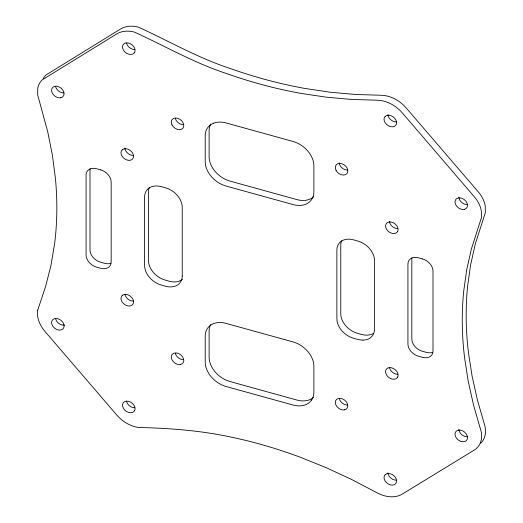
<?xml version="1.0" encoding="UTF-8"?>
<svg xmlns="http://www.w3.org/2000/svg" width="523" height="523" viewBox="0 0 523 523"><rect width="100%" height="100%" fill="white"/><g stroke="black" fill="none" stroke-linecap="round" stroke-linejoin="round"><path stroke-width="0.78" d="M480.761 443.158C485.789 438.411 486.527 430.736 484.442 424.428L477.401 399.977L472.073 376.03L468.464 352.737A417.223 304.353 38.2 0 1 467.608 286.186L470.602 264.945L475.257 244.097L485.305 212.783L485.239 205.872A27.673 20.188 38.2 0 0 478.231 191.823L406.031 107.731C399.703 100.527 390.57 95.395 380.842 95.245L355.503 94.48L330.203 92.211L305.099 88.472A417.223 304.353 38.2 0 1 230.427 68.572C198.282 58.118 168.929 41.056 138.379 27.144C132.594 25.634 126.128 25.719 120.865 28.817L46.142 74.887A27.673 20.188 38.2 0 0 43.278 78.6M411.954 257.806A11.532 8.407 38.2 0 0 411.83 259.225L411.83 339.054A11.532 8.407 38.2 0 0 422.277 351.227L426.454 352.384A11.532 8.407 38.2 0 0 432.599 352.312M313.793 196.628A23.058 16.821 38.2 0 1 296.887 199.603L230.009 181.095A23.058 16.821 38.2 0 1 209.115 156.75L209.115 130.77A23.058 16.821 38.2 0 1 210.704 124.108M210.704 324.554A23.058 16.821 38.2 0 0 209.115 331.216L209.115 357.202A23.058 16.821 38.2 0 0 211.39 366.257L213.103 369.212A23.058 16.821 38.2 0 0 230.009 381.542L296.887 400.049A23.058 16.821 38.2 0 0 313.297 397.519M373.494 333.38A18.449 13.454 38.2 0 1 366.839 335.158L364.289 334.995A47.802 34.871 38.2 0 1 354.875 332.393A18.449 13.454 38.2 0 1 340.774 313.826L340.774 245.13A18.449 13.454 38.2 0 1 341.591 240.77M149.323 187.561A18.449 13.454 38.2 0 0 148.506 191.928L148.506 260.624A18.449 13.454 38.2 0 0 165.229 280.093A47.802 34.871 38.2 0 0 172.021 281.792A18.449 13.454 38.2 0 0 182.403 279.341M90.119 168.752A11.532 8.407 38.2 0 0 89.995 170.165L89.995 250.001A11.532 8.407 38.2 0 0 100.442 262.167L104.62 263.324A11.532 8.407 38.2 0 0 110.765 263.252M396.316 121.898A6.917 5.047 38.2 0 1 388.89 117.512L388.412 116.537A6.917 5.047 38.2 0 1 387.968 114.57M63.826 92.885A6.917 5.047 38.2 0 1 59.648 91.728L58.681 91.074A6.917 5.047 38.2 0 1 55.608 86.537M467.248 436.81A6.917 5.047 38.2 0 1 458.893 429.488M467.248 204.519A6.917 5.047 38.2 0 1 463.071 203.362L462.103 202.708A6.917 5.047 38.2 0 1 458.893 197.191M134.757 49.522A6.917 5.047 38.2 0 1 126.54 43.167M133.28 155.409A6.917 5.047 38.2 0 1 125.853 151.029L125.376 150.049A6.917 5.047 38.2 0 1 124.925 148.087M397.794 228.61A6.917 5.047 38.2 0 1 389.445 221.281M397.794 374.285A6.917 5.047 38.2 0 1 389.576 367.93M396.316 480.179A6.917 5.047 38.2 0 1 388.89 475.793L388.412 474.812A6.917 5.047 38.2 0 1 387.968 472.851M347.553 404.998A6.917 5.047 38.2 0 1 343.376 403.848L342.408 403.187A6.917 5.047 38.2 0 1 339.335 398.65M183.521 359.608A6.917 5.047 38.2 0 1 179.343 358.458L178.376 357.797A6.917 5.047 38.2 0 1 175.303 353.26M133.28 301.085A6.917 5.047 38.2 0 1 125.853 296.704L125.376 295.724A6.917 5.047 38.2 0 1 125.062 294.737M64.793 325.058A6.917 5.047 38.2 0 1 55.608 318.827M134.757 407.796A6.917 5.047 38.2 0 1 126.54 401.448M347.553 170.086A6.917 5.047 38.2 0 1 339.198 162.758M183.521 124.696A6.917 5.047 38.2 0 1 175.303 118.342M37.695 310.217C36.518 317.86 39.918 325.437 44.769 331.177L116.969 415.269C122.48 421.564 130.05 426.153 138.36 427.474C167.916 428.134 197.498 430.285 226.531 436.156A417.217 304.353 38.2 0 1 301.196 457.579L326.3 467.732L351.6 479.46L376.946 492.725C384.497 496.876 394.342 498.687 402.135 494.183L474.328 450.042C481.317 445.91 483.102 436.666 480.539 429.39L473.505 404.933L468.177 380.992L464.568 357.699A417.223 304.353 38.2 0 1 463.711 291.148L466.706 269.907L471.354 249.059L481.408 217.745L481.337 210.834A27.673 20.188 38.2 0 0 474.328 196.785L402.135 112.687C395.806 105.476 386.667 100.377 376.946 100.2L351.6 99.442L326.3 97.173L301.196 93.434A417.223 304.353 38.2 0 1 226.531 73.527C194.386 63.08 165.033 46.017 134.483 32.106C128.697 30.596 122.232 30.68 116.969 33.779L42.239 79.842A27.673 20.188 38.2 0 0 37.761 88.093L37.695 94.964L47.743 131.842L52.398 155.259L55.392 178.16A417.217 304.353 38.2 0 1 54.536 244.234L50.927 265.534L45.599 286.526L37.695 310.217M134.588 52.339L134.11 53.045A6.917 5.047 38.2 0 1 124.834 51.895A6.917 5.047 38.2 0 1 124.435 43.429A6.917 5.047 38.2 0 1 133.81 46.737L134.372 47.691A6.917 5.047 38.2 0 1 134.588 52.339M134.588 410.62L134.11 411.326A6.917 5.047 38.2 0 1 124.834 410.176A6.917 5.047 38.2 0 1 124.435 401.71A6.917 5.047 38.2 0 1 133.81 405.018L134.372 405.972A6.917 5.047 38.2 0 1 134.588 410.62M397.624 231.428L397.147 232.14A6.917 5.047 38.2 0 1 387.87 230.983A6.917 5.047 38.2 0 1 387.471 222.523A6.917 5.047 38.2 0 1 396.852 225.825L397.408 226.786A6.917 5.047 38.2 0 1 397.624 231.428M397.624 377.103L397.147 377.809A6.917 5.047 38.2 0 1 387.87 376.658A6.917 5.047 38.2 0 1 387.471 368.192A6.917 5.047 38.2 0 1 396.852 371.5L397.408 372.454A6.917 5.047 38.2 0 1 397.624 377.103M311.61 400.03L309.897 402.037A23.058 16.821 38.2 0 1 292.991 405.011L226.113 386.504A23.058 16.821 38.2 0 1 209.207 374.174L207.494 371.219A23.058 16.821 38.2 0 1 205.212 362.158L205.212 336.178A23.058 16.821 38.2 0 1 226.113 323.397L292.991 341.905A23.058 16.821 38.2 0 1 313.885 366.25L313.885 392.23A23.058 16.821 38.2 0 1 311.61 400.03M122.251 149.84L121.696 150.487A6.917 5.047 38.2 0 0 121.473 155.011L121.957 155.985A6.917 5.047 38.2 0 0 131.234 159.966A6.917 5.047 38.2 0 0 131.633 151.729A6.917 5.047 38.2 0 0 122.251 149.84M122.251 295.515L121.696 296.162A6.917 5.047 38.2 0 0 121.473 300.686L121.957 301.66A6.917 5.047 38.2 0 0 131.234 305.641A6.917 5.047 38.2 0 0 131.633 297.397A6.917 5.047 38.2 0 0 122.251 295.515M385.288 116.322L384.732 116.975A6.917 5.047 38.2 0 0 384.516 121.493L384.993 122.474A6.917 5.047 38.2 0 0 394.27 126.448A6.917 5.047 38.2 0 0 394.669 118.211A6.917 5.047 38.2 0 0 385.288 116.322M385.288 474.603L384.732 475.257A6.917 5.047 38.2 0 0 384.516 479.774L384.993 480.748A6.917 5.047 38.2 0 0 394.27 484.729A6.917 5.047 38.2 0 0 394.669 476.492A6.917 5.047 38.2 0 0 385.288 474.603M213.829 123.101L211.338 124.297A23.058 16.821 38.2 0 0 205.212 135.732L205.212 161.712A23.058 16.821 38.2 0 0 226.113 186.057L292.991 204.558A23.058 16.821 38.2 0 0 313.885 191.784L313.885 165.798A23.058 16.821 38.2 0 0 307.766 150.984L305.275 148.401A23.058 16.821 38.2 0 0 292.991 141.458L226.113 122.951A23.058 16.821 38.2 0 0 213.829 123.101M55.255 318.52L54.327 318.723A6.917 5.047 38.2 0 0 53.13 326.685A6.917 5.047 38.2 0 0 62.544 329.287A6.917 5.047 38.2 0 0 61.348 320.671L60.42 319.952A6.917 5.047 38.2 0 0 55.255 318.52M458.678 430.154L457.749 430.357A6.917 5.047 38.2 0 0 456.553 438.32A6.917 5.047 38.2 0 0 465.967 440.922A6.917 5.047 38.2 0 0 464.77 432.299L463.842 431.586A6.917 5.047 38.2 0 0 458.678 430.154M60.897 97.723L59.929 97.847A6.917 5.047 38.2 0 1 55.752 96.69L54.784 96.036A6.917 5.047 38.2 0 1 53.019 87.125A6.917 5.047 38.2 0 1 62.662 89.793A6.917 5.047 38.2 0 1 60.897 97.723M464.319 209.357L463.352 209.481A6.917 5.047 38.2 0 1 459.174 208.324L458.207 207.664A6.917 5.047 38.2 0 1 456.442 198.76A6.917 5.047 38.2 0 1 466.085 201.427A6.917 5.047 38.2 0 1 464.319 209.357M180.592 364.453L179.624 364.57A6.917 5.047 38.2 0 1 175.447 363.413L174.479 362.759A6.917 5.047 38.2 0 1 172.714 353.849A6.917 5.047 38.2 0 1 182.357 356.516A6.917 5.047 38.2 0 1 180.592 364.453M344.624 409.842L343.657 409.96A6.917 5.047 38.2 0 1 339.479 408.803L338.505 408.149A6.917 5.047 38.2 0 1 336.747 399.239A6.917 5.047 38.2 0 1 346.389 401.906A6.917 5.047 38.2 0 1 344.624 409.842M362.942 340.12L360.386 339.957A47.802 34.871 38.2 0 1 350.979 337.355A18.449 13.454 38.2 0 1 336.877 318.782L336.877 250.086A18.449 13.454 38.2 0 1 350.979 239.325A47.802 34.871 38.2 0 1 360.386 241.933L362.942 243.182A18.449 13.454 38.2 0 1 374.494 260.5L374.494 329.196A18.449 13.454 38.2 0 1 362.942 340.12M100.723 169.897L96.546 168.739A11.532 8.407 38.2 0 0 86.092 175.127L86.092 254.956A11.532 8.407 38.2 0 0 96.546 267.129L100.723 268.286A11.532 8.407 38.2 0 0 111.17 261.899L111.17 182.063A11.532 8.407 38.2 0 0 100.723 169.897M422.558 258.95L418.38 257.793A11.532 8.407 38.2 0 0 407.927 264.18L407.927 344.016A11.532 8.407 38.2 0 0 418.38 356.189L422.558 357.34A11.532 8.407 38.2 0 0 433.005 350.953L433.005 271.123A11.532 8.407 38.2 0 0 422.558 258.95M182.226 275.994L182.226 207.298A18.449 13.454 38.2 0 0 168.125 188.725A47.802 34.871 38.2 0 0 161.326 186.665A18.449 13.454 38.2 0 0 144.609 196.883L144.609 265.579A18.449 13.454 38.2 0 0 161.326 285.055A47.802 34.871 38.2 0 0 168.125 286.754A18.449 13.454 38.2 0 0 182.226 275.994M172.021 124.945A6.917 5.047 38.2 0 0 182.873 128.227A6.917 5.047 38.2 0 0 177.715 118.309A6.917 5.047 38.2 0 0 172.021 124.945M336.047 170.335A6.917 5.047 38.2 0 0 346.906 173.616A6.917 5.047 38.2 0 0 341.741 163.699A6.917 5.047 38.2 0 0 336.047 170.335"/></g></svg>
